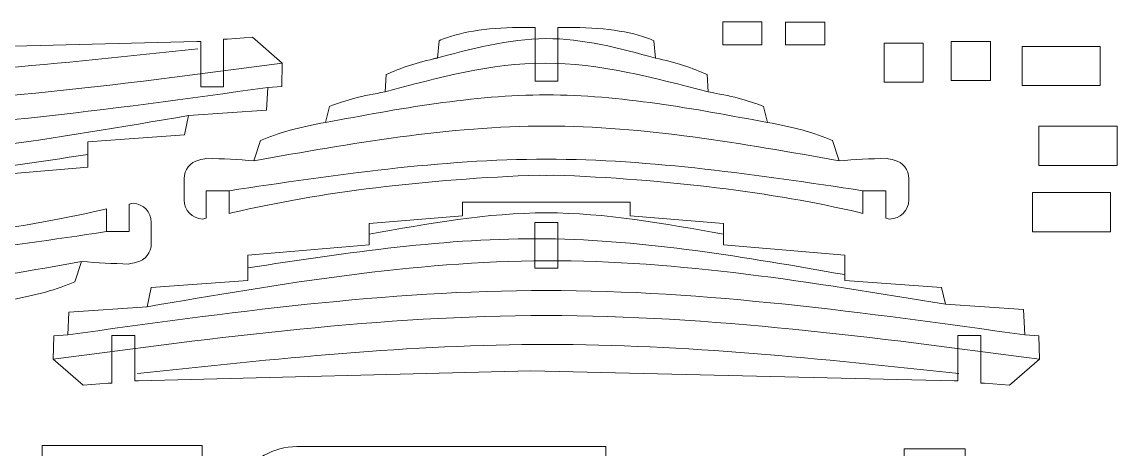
# Model space of a CAD drawing. Header units: centimetres. Extents: x -259 to 261, y 17 to 228.
# Drawn here: x -72.7 to -58.24, y 202.76 to 208.39 of the extents above; entities that cross this region are included whole.
import ezdxf

# ---------------------------------------------------------------- set-up
doc = ezdxf.new("R2010")
doc.units = ezdxf.units.CM
doc.header["$MEASUREMENT"] = 0
doc.layers.add('layer 1', color=7, linetype='Continuous')

msp = doc.modelspace()

# ---------------------------------------------------------------- linework, layer by layer
at = {"layer": 'layer 1', "color": 250, "lineweight": 9}
for points, knots in [([(-65.87043, 206.37187), (-67.35472, 206.31998), (-68.79288, 206.14414), (-69.91783, 205.87691), (-69.91783, 205.87691), (-69.91783, 205.87691), (-69.96814, 205.86635), (-69.96814, 205.86635), (-69.96814, 205.86635), (-69.96814, 205.86635), (-69.96814, 206.1663), (-69.96814, 206.1663), (-69.96814, 206.1663), (-69.96814, 206.1663), (-70.27002, 206.1663), (-70.27002, 206.1663), (-70.27002, 206.1663), (-70.27002, 206.1663), (-70.27002, 205.80301), (-70.27002, 205.80301), (-70.27002, 205.80301), (-70.27002, 205.80301), (-70.3203, 205.79245), (-70.3203, 205.79245), (-70.3203, 205.79245), (-70.45478, 205.79844), (-70.56073, 205.90919), (-70.56073, 206.04381), (-70.56073, 206.04381), (-70.56073, 206.04381), (-70.56073, 206.32565), (-70.56073, 206.32565), (-70.56073, 206.32565), (-70.56073, 206.44259), (-70.48017, 206.54406), (-70.3663, 206.57061), (-70.3663, 206.57061), (-70.33143, 206.57877), (-70.29605, 206.58669), (-70.26014, 206.59433), (-70.26014, 206.59433), (-70.05303, 206.58845), (-69.84586, 206.57742), (-69.63925, 206.56108), (-69.63925, 206.56108), (-69.63925, 206.56108), (-69.55174, 206.82888), (-69.55174, 206.82888), (-69.55174, 206.82888), (-69.32182, 206.92879), (-69.03128, 207.00935), (-68.6937, 207.06669), (-68.6937, 207.06669), (-68.6937, 207.06669), (-68.64119, 207.27845), (-68.64119, 207.27845), (-68.64119, 207.27845), (-68.44177, 207.35948), (-68.19421, 207.42396), (-67.90862, 207.46928), (-67.90862, 207.46928), (-67.90862, 207.46928), (-67.89515, 207.69815), (-67.89515, 207.69815), (-67.89515, 207.69815), (-67.71197, 207.78558), (-67.48164, 207.85977), (-67.21389, 207.91771), (-67.21389, 207.91771), (-67.21389, 207.91771), (-67.19396, 208.14616), (-67.19396, 208.14616), (-67.19396, 208.14616), (-67.16394, 208.15974), (-67.13161, 208.17265), (-67.09711, 208.18488), (-67.09711, 208.18488), (-66.82188, 208.28244), (-66.42139, 208.3307), (-65.98379, 208.31904), (-65.98379, 208.31904), (-65.98379, 208.31904), (-65.92659, 208.31913), (-65.92659, 208.31913), (-65.92659, 208.31913), (-65.92659, 208.31913), (-65.92659, 207.61207), (-65.92659, 207.61207), (-65.92659, 207.61207), (-65.92659, 207.61207), (-65.62477, 207.61207), (-65.62477, 207.61207), (-65.62477, 207.61207), (-65.62477, 207.61207), (-65.62477, 208.31913), (-65.62477, 208.31913), (-65.62477, 208.31913), (-65.62477, 208.31913), (-65.5813, 208.31918), (-65.5813, 208.31918), (-65.5813, 208.31918), (-65.52589, 208.32076), (-65.47077, 208.32131), (-65.41623, 208.32101), (-65.41623, 208.32101), (-64.98083, 208.3183), (-64.59995, 208.25539), (-64.3574, 208.14616), (-64.3574, 208.14616), (-64.3574, 208.14616), (-64.33746, 207.91771), (-64.33746, 207.91771), (-64.33746, 207.91771), (-64.06976, 207.85977), (-63.83939, 207.78558), (-63.65621, 207.69815), (-63.65621, 207.69815), (-63.65621, 207.69815), (-63.64274, 207.46928), (-63.64274, 207.46928), (-63.64274, 207.46928), (-63.35713, 207.42396), (-63.10959, 207.35948), (-62.91017, 207.27845), (-62.91017, 207.27845), (-62.91017, 207.27845), (-62.85766, 207.06669), (-62.85766, 207.06669), (-62.85766, 207.06669), (-62.52007, 207.00935), (-62.22955, 206.92879), (-61.99962, 206.82888), (-61.99962, 206.82888), (-61.99962, 206.82888), (-61.91209, 206.56108), (-61.91209, 206.56108), (-61.91209, 206.56108), (-61.7055, 206.57742), (-61.49833, 206.58845), (-61.29121, 206.59433), (-61.29121, 206.59433), (-61.2553, 206.58669), (-61.21993, 206.57877), (-61.18506, 206.57061), (-61.18506, 206.57061), (-61.07119, 206.54406), (-60.99069, 206.44259), (-60.99069, 206.32565), (-60.99069, 206.32565), (-60.99069, 206.32565), (-60.99069, 206.04381), (-60.99069, 206.04381), (-60.99069, 206.04381), (-60.99458, 205.90559), (-61.10657, 205.79495), (-61.24479, 205.79271), (-61.24479, 205.79271), (-61.24479, 205.79271), (-61.29512, 205.80344), (-61.29512, 205.80344), (-61.29512, 205.80344), (-61.29512, 205.80344), (-61.29512, 206.1663), (-61.29512, 206.1663), (-61.29512, 206.1663), (-61.29512, 206.1663), (-61.59695, 206.1663), (-61.59695, 206.1663), (-61.59695, 206.1663), (-61.59695, 206.1663), (-61.59695, 205.8677), (-61.59695, 205.8677), (-61.59695, 205.8677), (-61.59695, 205.8677), (-61.64726, 205.87842), (-61.64726, 205.87842), (-61.64726, 205.87842), (-62.76841, 206.14476), (-64.20169, 206.32009), (-65.68091, 206.37187), (-65.68091, 206.37187), (-65.68091, 206.37187), (-65.77567, 206.369), (-65.77567, 206.369), (-65.77567, 206.369), (-65.77567, 206.369), (-65.87043, 206.37187), (-65.87043, 206.37187)], [0, 0, 0, 0, 0.02083333, 0.02083333, 0.02083333, 0.02083333, 0.04166667, 0.04166667, 0.04166667, 0.04166667, 0.0625, 0.0625, 0.0625, 0.0625, 0.08333333, 0.08333333, 0.08333333, 0.08333333, 0.10416667, 0.10416667, 0.10416667, 0.10416667, 0.125, 0.125, 0.125, 0.125, 0.14583333, 0.14583333, 0.14583333, 0.14583333, 0.16666667, 0.16666667, 0.16666667, 0.16666667, 0.1875, 0.1875, 0.1875, 0.1875, 0.20833333, 0.20833333, 0.20833333, 0.20833333, 0.22916667, 0.22916667, 0.22916667, 0.22916667, 0.25, 0.25, 0.25, 0.25, 0.27083333, 0.27083333, 0.27083333, 0.27083333, 0.29166667, 0.29166667, 0.29166667, 0.29166667, 0.3125, 0.3125, 0.3125, 0.3125, 0.33333333, 0.33333333, 0.33333333, 0.33333333, 0.35416667, 0.35416667, 0.35416667, 0.35416667, 0.375, 0.375, 0.375, 0.375, 0.39583333, 0.39583333, 0.39583333, 0.39583333, 0.41666667, 0.41666667, 0.41666667, 0.41666667, 0.4375, 0.4375, 0.4375, 0.4375, 0.45833333, 0.45833333, 0.45833333, 0.45833333, 0.47916667, 0.47916667, 0.47916667, 0.47916667, 0.5, 0.5, 0.5, 0.5, 0.52083333, 0.52083333, 0.52083333, 0.52083333, 0.54166667, 0.54166667, 0.54166667, 0.54166667, 0.5625, 0.5625, 0.5625, 0.5625, 0.58333333, 0.58333333, 0.58333333, 0.58333333, 0.60416667, 0.60416667, 0.60416667, 0.60416667, 0.625, 0.625, 0.625, 0.625, 0.64583333, 0.64583333, 0.64583333, 0.64583333, 0.66666667, 0.66666667, 0.66666667, 0.66666667, 0.6875, 0.6875, 0.6875, 0.6875, 0.70833333, 0.70833333, 0.70833333, 0.70833333, 0.72916667, 0.72916667, 0.72916667, 0.72916667, 0.75, 0.75, 0.75, 0.75, 0.77083333, 0.77083333, 0.77083333, 0.77083333, 0.79166667, 0.79166667, 0.79166667, 0.79166667, 0.8125, 0.8125, 0.8125, 0.8125, 0.83333333, 0.83333333, 0.83333333, 0.83333333, 0.85416667, 0.85416667, 0.85416667, 0.85416667, 0.875, 0.875, 0.875, 0.875, 0.89583333, 0.89583333, 0.89583333, 0.89583333, 0.91666667, 0.91666667, 0.91666667, 0.91666667, 0.9375, 0.9375, 0.9375, 0.9375, 0.95833333, 0.95833333, 0.95833333, 0.95833333, 1, 1, 1, 1]), ([(-76.8835, 205.95963), (-76.8835, 205.95963), (-76.8835, 205.77797), (-76.8835, 205.77797), (-76.8835, 205.77797), (-76.8835, 205.77797), (-74.66985, 205.77797), (-74.66985, 205.77797), (-74.66985, 205.77797), (-74.66985, 205.77797), (-74.66985, 205.95963), (-74.66985, 205.95963), (-74.66985, 205.95963), (-74.66985, 205.95963), (-73.43848, 206.0607), (-73.43848, 206.0607), (-73.43848, 206.0607), (-73.43848, 206.0607), (-73.43848, 206.34041), (-73.43848, 206.34041), (-73.43848, 206.34041), (-73.43848, 206.34041), (-71.83457, 206.47717), (-71.83457, 206.47717), (-71.83457, 206.47717), (-71.83457, 206.47717), (-71.83457, 206.81308), (-71.83457, 206.81308), (-71.83457, 206.81308), (-71.83457, 206.81308), (-70.55725, 206.90514), (-70.55725, 206.90514), (-70.55725, 206.90514), (-70.55725, 206.90514), (-70.50578, 207.15806), (-70.50578, 207.15806), (-70.50578, 207.15806), (-70.50578, 207.15806), (-69.47326, 207.22956), (-69.47326, 207.22956), (-69.47326, 207.22956), (-69.47326, 207.22956), (-69.4577, 207.52837), (-69.4577, 207.52837), (-69.4577, 207.52837), (-69.4577, 207.52837), (-69.27235, 207.54207), (-69.27235, 207.54207), (-69.27235, 207.54207), (-69.27235, 207.54207), (-69.26573, 207.85175), (-69.26573, 207.85175), (-69.26573, 207.85175), (-69.26573, 207.85175), (-69.65927, 208.19103), (-69.65927, 208.19103), (-69.65927, 208.19103), (-69.65927, 208.19103), (-69.9895, 208.16664), (-69.9895, 208.16664), (-69.9895, 208.16664), (-69.9895, 208.16664), (-70.03982, 208.16664), (-70.03982, 208.16664), (-70.03982, 208.16664), (-70.03982, 208.16664), (-70.03982, 207.53521), (-70.03982, 207.53521), (-70.03982, 207.53521), (-70.03982, 207.53521), (-70.3417, 207.53521), (-70.3417, 207.53521), (-70.3417, 207.53521), (-70.3417, 207.53521), (-70.3417, 208.13687), (-70.3417, 208.13687), (-70.3417, 208.13687), (-70.3417, 208.13687), (-70.39203, 208.13687), (-70.39203, 208.13687), (-70.39203, 208.13687), (-70.39203, 208.13687), (-75.57378, 208.00437), (-75.57378, 208.00437), (-75.57378, 208.00437), (-75.57378, 208.00437), (-81.16138, 208.13687), (-81.16138, 208.13687), (-81.16138, 208.13687), (-81.16138, 208.13687), (-81.21169, 208.13687), (-81.21169, 208.13687), (-81.21169, 208.13687), (-81.21169, 208.13687), (-81.21169, 207.53521), (-81.21169, 207.53521), (-81.21169, 207.53521), (-81.21169, 207.53521), (-81.51352, 207.53521), (-81.51352, 207.53521), (-81.51352, 207.53521), (-81.51352, 207.53521), (-81.51352, 208.16664), (-81.51352, 208.16664), (-81.51352, 208.16664), (-81.51352, 208.16664), (-81.56384, 208.16664), (-81.56384, 208.16664), (-81.56384, 208.16664), (-81.56384, 208.16664), (-81.89409, 208.19103), (-81.89409, 208.19103), (-81.89409, 208.19103), (-81.89409, 208.19103), (-82.28761, 207.85175), (-82.28761, 207.85175), (-82.28761, 207.85175), (-82.28761, 207.85175), (-82.281, 207.54207), (-82.281, 207.54207), (-82.281, 207.54207), (-82.281, 207.54207), (-82.09564, 207.52837), (-82.09564, 207.52837), (-82.09564, 207.52837), (-82.09564, 207.52837), (-82.08008, 207.196), (-82.08008, 207.196), (-82.08008, 207.196), (-82.08008, 207.196), (-81.04762, 207.1245), (-81.04762, 207.1245), (-81.04762, 207.1245), (-81.04762, 207.1245), (-80.9961, 206.90514), (-80.9961, 206.90514), (-80.9961, 206.90514), (-80.9961, 206.90514), (-79.71884, 206.81308), (-79.71884, 206.81308), (-79.71884, 206.81308), (-79.71884, 206.81308), (-79.71884, 206.47717), (-79.71884, 206.47717), (-79.71884, 206.47717), (-79.71884, 206.47717), (-78.11492, 206.34041), (-78.11492, 206.34041), (-78.11492, 206.34041), (-78.11492, 206.34041), (-78.11492, 206.0607), (-78.11492, 206.0607), (-78.11492, 206.0607), (-78.11492, 206.0607), (-76.8835, 205.95963), (-76.8835, 205.95963)], [0, 0, 0, 0, 0.025, 0.025, 0.025, 0.025, 0.05, 0.05, 0.05, 0.05, 0.075, 0.075, 0.075, 0.075, 0.1, 0.1, 0.1, 0.1, 0.125, 0.125, 0.125, 0.125, 0.15, 0.15, 0.15, 0.15, 0.175, 0.175, 0.175, 0.175, 0.2, 0.2, 0.2, 0.2, 0.225, 0.225, 0.225, 0.225, 0.25, 0.25, 0.25, 0.25, 0.275, 0.275, 0.275, 0.275, 0.3, 0.3, 0.3, 0.3, 0.325, 0.325, 0.325, 0.325, 0.35, 0.35, 0.35, 0.35, 0.375, 0.375, 0.375, 0.375, 0.4, 0.4, 0.4, 0.4, 0.425, 0.425, 0.425, 0.425, 0.45, 0.45, 0.45, 0.45, 0.475, 0.475, 0.475, 0.475, 0.5, 0.5, 0.5, 0.5, 0.525, 0.525, 0.525, 0.525, 0.55, 0.55, 0.55, 0.55, 0.575, 0.575, 0.575, 0.575, 0.6, 0.6, 0.6, 0.6, 0.625, 0.625, 0.625, 0.625, 0.65, 0.65, 0.65, 0.65, 0.675, 0.675, 0.675, 0.675, 0.7, 0.7, 0.7, 0.7, 0.725, 0.725, 0.725, 0.725, 0.75, 0.75, 0.75, 0.75, 0.775, 0.775, 0.775, 0.775, 0.8, 0.8, 0.8, 0.8, 0.825, 0.825, 0.825, 0.825, 0.85, 0.85, 0.85, 0.85, 0.875, 0.875, 0.875, 0.875, 0.9, 0.9, 0.9, 0.9, 0.925, 0.925, 0.925, 0.925, 0.95, 0.95, 0.95, 0.95, 1, 1, 1, 1]), ([(-75.68495, 205.42102), (-74.20067, 205.4729), (-72.7625, 205.64874), (-71.63755, 205.91597), (-71.63755, 205.91597), (-71.63755, 205.91597), (-71.58724, 205.92653), (-71.58724, 205.92653), (-71.58724, 205.92653), (-71.58724, 205.92653), (-71.58724, 205.62658), (-71.58724, 205.62658), (-71.58724, 205.62658), (-71.58724, 205.62658), (-71.28536, 205.62658), (-71.28536, 205.62658), (-71.28536, 205.62658), (-71.28536, 205.62658), (-71.28536, 205.98987), (-71.28536, 205.98987), (-71.28536, 205.98987), (-71.28536, 205.98987), (-71.23508, 206.00043), (-71.23508, 206.00043), (-71.23508, 206.00043), (-71.1006, 205.99445), (-70.99465, 205.8837), (-70.99465, 205.74907), (-70.99465, 205.74907), (-70.99465, 205.74907), (-70.99465, 205.46723), (-70.99465, 205.46723), (-70.99465, 205.46723), (-70.99465, 205.35029), (-71.07521, 205.24882), (-71.18909, 205.22227), (-71.18909, 205.22227), (-71.22395, 205.21411), (-71.25933, 205.2062), (-71.29524, 205.19855), (-71.29524, 205.19855), (-71.50236, 205.20443), (-71.70952, 205.21546), (-71.91613, 205.2318), (-71.91613, 205.2318), (-71.91613, 205.2318), (-72.00364, 204.964), (-72.00364, 204.964), (-72.00364, 204.964), (-72.23356, 204.86409), (-72.52411, 204.78353), (-72.86168, 204.7262), (-72.86168, 204.7262), (-72.86168, 204.7262), (-72.91419, 204.51443), (-72.91419, 204.51443), (-72.91419, 204.51443), (-73.11361, 204.4334), (-73.36117, 204.36893), (-73.64676, 204.32361), (-73.64676, 204.32361), (-73.64676, 204.32361), (-73.66024, 204.09473), (-73.66024, 204.09473), (-73.66024, 204.09473), (-73.84342, 204.00731), (-74.07374, 203.93311), (-74.34149, 203.87518), (-74.34149, 203.87518), (-74.34149, 203.87518), (-74.36142, 203.64673), (-74.36142, 203.64673), (-74.36142, 203.64673), (-74.39144, 203.63315), (-74.42377, 203.62024), (-74.45827, 203.60801), (-74.45827, 203.60801), (-74.73351, 203.51044), (-75.13399, 203.46219), (-75.57159, 203.47385), (-75.57159, 203.47385), (-75.57159, 203.47385), (-75.62879, 203.47375), (-75.62879, 203.47375), (-75.62879, 203.47375), (-75.62879, 203.47375), (-75.62879, 204.18081), (-75.62879, 204.18081), (-75.62879, 204.18081), (-75.62879, 204.18081), (-75.93061, 204.18081), (-75.93061, 204.18081), (-75.93061, 204.18081), (-75.93061, 204.18081), (-75.93061, 203.47375), (-75.93061, 203.47375), (-75.93061, 203.47375), (-75.93061, 203.47375), (-75.97408, 203.4737), (-75.97408, 203.4737), (-75.97408, 203.4737), (-76.02949, 203.47213), (-76.08461, 203.47157), (-76.13915, 203.47187), (-76.13915, 203.47187), (-76.57455, 203.47459), (-76.95544, 203.5375), (-77.19798, 203.64673), (-77.19798, 203.64673), (-77.19798, 203.64673), (-77.21793, 203.87518), (-77.21793, 203.87518), (-77.21793, 203.87518), (-77.48563, 203.93311), (-77.716, 204.00731), (-77.89918, 204.09473), (-77.89918, 204.09473), (-77.89918, 204.09473), (-77.91264, 204.32361), (-77.91264, 204.32361), (-77.91264, 204.32361), (-78.19826, 204.36893), (-78.44579, 204.4334), (-78.64521, 204.51443), (-78.64521, 204.51443), (-78.64521, 204.51443), (-78.69772, 204.7262), (-78.69772, 204.7262), (-78.69772, 204.7262), (-79.03531, 204.78353), (-79.32584, 204.86409), (-79.55576, 204.964), (-79.55576, 204.964), (-79.55576, 204.964), (-79.64329, 205.2318), (-79.64329, 205.2318), (-79.64329, 205.2318), (-79.84988, 205.21546), (-80.05705, 205.20443), (-80.26418, 205.19855), (-80.26418, 205.19855), (-80.30008, 205.2062), (-80.33545, 205.21411), (-80.37033, 205.22227), (-80.37033, 205.22227), (-80.4842, 205.24882), (-80.56469, 205.35029), (-80.56469, 205.46723), (-80.56469, 205.46723), (-80.56469, 205.46723), (-80.56469, 205.74907), (-80.56469, 205.74907), (-80.56469, 205.74907), (-80.56081, 205.88729), (-80.44881, 205.99793), (-80.31059, 206.00018), (-80.31059, 206.00018), (-80.31059, 206.00018), (-80.26026, 205.98944), (-80.26026, 205.98944), (-80.26026, 205.98944), (-80.26026, 205.98944), (-80.26026, 205.62658), (-80.26026, 205.62658), (-80.26026, 205.62658), (-80.26026, 205.62658), (-79.95844, 205.62658), (-79.95844, 205.62658), (-79.95844, 205.62658), (-79.95844, 205.62658), (-79.95844, 205.92518), (-79.95844, 205.92518), (-79.95844, 205.92518), (-79.95844, 205.92518), (-79.90812, 205.91447), (-79.90812, 205.91447), (-79.90812, 205.91447), (-78.78697, 205.64813), (-77.35369, 205.4728), (-75.87448, 205.42102), (-75.87448, 205.42102), (-75.87448, 205.42102), (-75.77971, 205.42388), (-75.77971, 205.42388), (-75.77971, 205.42388), (-75.77971, 205.42388), (-75.68495, 205.42102), (-75.68495, 205.42102)], [0, 0, 0, 0, 0.02083333, 0.02083333, 0.02083333, 0.02083333, 0.04166667, 0.04166667, 0.04166667, 0.04166667, 0.0625, 0.0625, 0.0625, 0.0625, 0.08333333, 0.08333333, 0.08333333, 0.08333333, 0.10416667, 0.10416667, 0.10416667, 0.10416667, 0.125, 0.125, 0.125, 0.125, 0.14583333, 0.14583333, 0.14583333, 0.14583333, 0.16666667, 0.16666667, 0.16666667, 0.16666667, 0.1875, 0.1875, 0.1875, 0.1875, 0.20833333, 0.20833333, 0.20833333, 0.20833333, 0.22916667, 0.22916667, 0.22916667, 0.22916667, 0.25, 0.25, 0.25, 0.25, 0.27083333, 0.27083333, 0.27083333, 0.27083333, 0.29166667, 0.29166667, 0.29166667, 0.29166667, 0.3125, 0.3125, 0.3125, 0.3125, 0.33333333, 0.33333333, 0.33333333, 0.33333333, 0.35416667, 0.35416667, 0.35416667, 0.35416667, 0.375, 0.375, 0.375, 0.375, 0.39583333, 0.39583333, 0.39583333, 0.39583333, 0.41666667, 0.41666667, 0.41666667, 0.41666667, 0.4375, 0.4375, 0.4375, 0.4375, 0.45833333, 0.45833333, 0.45833333, 0.45833333, 0.47916667, 0.47916667, 0.47916667, 0.47916667, 0.5, 0.5, 0.5, 0.5, 0.52083333, 0.52083333, 0.52083333, 0.52083333, 0.54166667, 0.54166667, 0.54166667, 0.54166667, 0.5625, 0.5625, 0.5625, 0.5625, 0.58333333, 0.58333333, 0.58333333, 0.58333333, 0.60416667, 0.60416667, 0.60416667, 0.60416667, 0.625, 0.625, 0.625, 0.625, 0.64583333, 0.64583333, 0.64583333, 0.64583333, 0.66666667, 0.66666667, 0.66666667, 0.66666667, 0.6875, 0.6875, 0.6875, 0.6875, 0.70833333, 0.70833333, 0.70833333, 0.70833333, 0.72916667, 0.72916667, 0.72916667, 0.72916667, 0.75, 0.75, 0.75, 0.75, 0.77083333, 0.77083333, 0.77083333, 0.77083333, 0.79166667, 0.79166667, 0.79166667, 0.79166667, 0.8125, 0.8125, 0.8125, 0.8125, 0.83333333, 0.83333333, 0.83333333, 0.83333333, 0.85416667, 0.85416667, 0.85416667, 0.85416667, 0.875, 0.875, 0.875, 0.875, 0.89583333, 0.89583333, 0.89583333, 0.89583333, 0.91666667, 0.91666667, 0.91666667, 0.91666667, 0.9375, 0.9375, 0.9375, 0.9375, 0.95833333, 0.95833333, 0.95833333, 0.95833333, 1, 1, 1, 1]), ([(-64.67188, 205.83325), (-64.67188, 205.83325), (-64.67188, 206.01492), (-64.67188, 206.01492), (-64.67188, 206.01492), (-64.67188, 206.01492), (-66.88553, 206.01492), (-66.88553, 206.01492), (-66.88553, 206.01492), (-66.88553, 206.01492), (-66.88553, 205.83325), (-66.88553, 205.83325), (-66.88553, 205.83325), (-66.88553, 205.83325), (-68.11691, 205.73218), (-68.11691, 205.73218), (-68.11691, 205.73218), (-68.11691, 205.73218), (-68.11691, 205.45248), (-68.11691, 205.45248), (-68.11691, 205.45248), (-68.11691, 205.45248), (-69.72082, 205.31571), (-69.72082, 205.31571), (-69.72082, 205.31571), (-69.72082, 205.31571), (-69.72082, 204.9798), (-69.72082, 204.9798), (-69.72082, 204.9798), (-69.72082, 204.9798), (-70.99813, 204.88774), (-70.99813, 204.88774), (-70.99813, 204.88774), (-70.99813, 204.88774), (-71.0496, 204.63482), (-71.0496, 204.63482), (-71.0496, 204.63482), (-71.0496, 204.63482), (-72.08212, 204.56332), (-72.08212, 204.56332), (-72.08212, 204.56332), (-72.08212, 204.56332), (-72.09768, 204.26451), (-72.09768, 204.26451), (-72.09768, 204.26451), (-72.09768, 204.26451), (-72.28303, 204.25081), (-72.28303, 204.25081), (-72.28303, 204.25081), (-72.28303, 204.25081), (-72.28965, 203.94114), (-72.28965, 203.94114), (-72.28965, 203.94114), (-72.28965, 203.94114), (-71.89612, 203.60185), (-71.89612, 203.60185), (-71.89612, 203.60185), (-71.89612, 203.60185), (-71.56589, 203.62625), (-71.56589, 203.62625), (-71.56589, 203.62625), (-71.56589, 203.62625), (-71.51556, 203.62625), (-71.51556, 203.62625), (-71.51556, 203.62625), (-71.51556, 203.62625), (-71.51556, 204.25768), (-71.51556, 204.25768), (-71.51556, 204.25768), (-71.51556, 204.25768), (-71.21368, 204.25768), (-71.21368, 204.25768), (-71.21368, 204.25768), (-71.21368, 204.25768), (-71.21368, 203.65601), (-71.21368, 203.65601), (-71.21368, 203.65601), (-71.21368, 203.65601), (-71.16335, 203.65601), (-71.16335, 203.65601), (-71.16335, 203.65601), (-71.16335, 203.65601), (-65.9816, 203.78851), (-65.9816, 203.78851), (-65.9816, 203.78851), (-65.9816, 203.78851), (-60.394, 203.65601), (-60.394, 203.65601), (-60.394, 203.65601), (-60.394, 203.65601), (-60.34369, 203.65601), (-60.34369, 203.65601), (-60.34369, 203.65601), (-60.34369, 203.65601), (-60.34369, 204.25768), (-60.34369, 204.25768), (-60.34369, 204.25768), (-60.34369, 204.25768), (-60.04186, 204.25768), (-60.04186, 204.25768), (-60.04186, 204.25768), (-60.04186, 204.25768), (-60.04186, 203.62625), (-60.04186, 203.62625), (-60.04186, 203.62625), (-60.04186, 203.62625), (-59.99154, 203.62625), (-59.99154, 203.62625), (-59.99154, 203.62625), (-59.99154, 203.62625), (-59.66129, 203.60185), (-59.66129, 203.60185), (-59.66129, 203.60185), (-59.66129, 203.60185), (-59.26777, 203.94114), (-59.26777, 203.94114), (-59.26777, 203.94114), (-59.26777, 203.94114), (-59.27439, 204.25081), (-59.27439, 204.25081), (-59.27439, 204.25081), (-59.27439, 204.25081), (-59.45974, 204.26451), (-59.45974, 204.26451), (-59.45974, 204.26451), (-59.45974, 204.26451), (-59.4753, 204.59689), (-59.4753, 204.59689), (-59.4753, 204.59689), (-59.4753, 204.59689), (-60.50776, 204.66839), (-60.50776, 204.66839), (-60.50776, 204.66839), (-60.50776, 204.66839), (-60.55929, 204.88774), (-60.55929, 204.88774), (-60.55929, 204.88774), (-60.55929, 204.88774), (-61.83654, 204.9798), (-61.83654, 204.9798), (-61.83654, 204.9798), (-61.83654, 204.9798), (-61.83654, 205.31571), (-61.83654, 205.31571), (-61.83654, 205.31571), (-61.83654, 205.31571), (-63.44046, 205.45248), (-63.44046, 205.45248), (-63.44046, 205.45248), (-63.44046, 205.45248), (-63.44046, 205.73218), (-63.44046, 205.73218), (-63.44046, 205.73218), (-63.44046, 205.73218), (-64.67188, 205.83325), (-64.67188, 205.83325)], [0, 0, 0, 0, 0.025, 0.025, 0.025, 0.025, 0.05, 0.05, 0.05, 0.05, 0.075, 0.075, 0.075, 0.075, 0.1, 0.1, 0.1, 0.1, 0.125, 0.125, 0.125, 0.125, 0.15, 0.15, 0.15, 0.15, 0.175, 0.175, 0.175, 0.175, 0.2, 0.2, 0.2, 0.2, 0.225, 0.225, 0.225, 0.225, 0.25, 0.25, 0.25, 0.25, 0.275, 0.275, 0.275, 0.275, 0.3, 0.3, 0.3, 0.3, 0.325, 0.325, 0.325, 0.325, 0.35, 0.35, 0.35, 0.35, 0.375, 0.375, 0.375, 0.375, 0.4, 0.4, 0.4, 0.4, 0.425, 0.425, 0.425, 0.425, 0.45, 0.45, 0.45, 0.45, 0.475, 0.475, 0.475, 0.475, 0.5, 0.5, 0.5, 0.5, 0.525, 0.525, 0.525, 0.525, 0.55, 0.55, 0.55, 0.55, 0.575, 0.575, 0.575, 0.575, 0.6, 0.6, 0.6, 0.6, 0.625, 0.625, 0.625, 0.625, 0.65, 0.65, 0.65, 0.65, 0.675, 0.675, 0.675, 0.675, 0.7, 0.7, 0.7, 0.7, 0.725, 0.725, 0.725, 0.725, 0.75, 0.75, 0.75, 0.75, 0.775, 0.775, 0.775, 0.775, 0.8, 0.8, 0.8, 0.8, 0.825, 0.825, 0.825, 0.825, 0.85, 0.85, 0.85, 0.85, 0.875, 0.875, 0.875, 0.875, 0.9, 0.9, 0.9, 0.9, 0.925, 0.925, 0.925, 0.925, 0.95, 0.95, 0.95, 0.95, 1, 1, 1, 1]), ([(-65.62779, 205.74623), (-65.62779, 205.74623), (-65.62779, 205.14248), (-65.62779, 205.14248), (-65.62779, 205.14248), (-65.62779, 205.14248), (-65.92963, 205.14248), (-65.92963, 205.14248), (-65.92963, 205.14248), (-65.92963, 205.14248), (-65.92963, 205.74623), (-65.92963, 205.74623), (-65.92963, 205.74623), (-65.92963, 205.74623), (-65.62779, 205.74623), (-65.62779, 205.74623)], [0, 0, 0, 0, 0.2, 0.2, 0.2, 0.2, 0.4, 0.4, 0.4, 0.4, 0.6, 0.6, 0.6, 0.6, 1, 1, 1, 1]), ([(-68.35667, 197.46059), (-68.35667, 197.46059), (-70.32333, 197.46059), (-70.32333, 197.46059), (-70.32333, 197.46059), (-70.32333, 197.46059), (-71.57652, 197.46059), (-71.57652, 197.46059), (-71.57652, 197.46059), (-71.57652, 197.46059), (-72.4364, 197.46059), (-72.4364, 197.46059), (-72.4364, 197.46059), (-72.4364, 197.46059), (-72.4364, 198.1649), (-72.4364, 198.1649), (-72.4364, 198.1649), (-72.4364, 198.1649), (-72.0339, 198.1649), (-72.0339, 198.1649), (-72.0339, 198.1649), (-72.0339, 198.1649), (-72.0339, 197.86305), (-72.0339, 197.86305), (-72.0339, 197.86305), (-72.0339, 197.86305), (-70.32333, 197.86305), (-70.32333, 197.86305), (-70.32333, 197.86305), (-70.32333, 197.86305), (-70.32333, 198.1649), (-70.32333, 198.1649), (-70.32333, 198.1649), (-70.32333, 198.1649), (-70.02148, 198.1649), (-70.02148, 198.1649), (-70.02148, 198.1649), (-70.02148, 198.1649), (-70.02148, 199.87546), (-70.02148, 199.87546), (-70.02148, 199.87546), (-70.02148, 199.87546), (-70.32333, 199.87546), (-70.32333, 199.87546), (-70.32333, 199.87546), (-70.32333, 199.87546), (-70.32333, 200.17731), (-70.32333, 200.17731), (-70.32333, 200.17731), (-70.32333, 200.17731), (-72.0339, 200.17731), (-72.0339, 200.17731), (-72.0339, 200.17731), (-72.0339, 200.17731), (-72.0339, 199.87546), (-72.0339, 199.87546), (-72.0339, 199.87546), (-72.0339, 199.87546), (-72.4364, 200.00136), (-72.4364, 200.00136), (-72.4364, 200.00136), (-72.4364, 200.00136), (-72.4364, 200.37139), (-72.4364, 200.37139), (-72.4364, 200.37139), (-72.4364, 200.37139), (-72.4364, 202.80509), (-72.4364, 202.80509), (-72.4364, 202.80509), (-72.4364, 202.80509), (-70.32333, 202.80509), (-70.32333, 202.80509), (-70.32333, 202.80509), (-70.32333, 202.80509), (-70.32333, 201.27104), (-70.32333, 201.27104)], [0, 0, 0, 0, 0.05, 0.05, 0.05, 0.05, 0.1, 0.1, 0.1, 0.1, 0.15, 0.15, 0.15, 0.15, 0.2, 0.2, 0.2, 0.2, 0.25, 0.25, 0.25, 0.25, 0.3, 0.3, 0.3, 0.3, 0.35, 0.35, 0.35, 0.35, 0.4, 0.4, 0.4, 0.4, 0.45, 0.45, 0.45, 0.45, 0.5, 0.5, 0.5, 0.5, 0.55, 0.55, 0.55, 0.55, 0.6, 0.6, 0.6, 0.6, 0.65, 0.65, 0.65, 0.65, 0.7, 0.7, 0.7, 0.7, 0.75, 0.75, 0.75, 0.75, 0.8, 0.8, 0.8, 0.8, 0.85, 0.85, 0.85, 0.85, 0.9, 0.9, 0.9, 0.9, 1, 1, 1, 1]), ([(-69.07337, 202.78967), (-69.07337, 202.78967), (-67.10662, 202.78967), (-67.10662, 202.78967), (-67.10662, 202.78967), (-67.10662, 202.78967), (-65.85348, 202.78967), (-65.85348, 202.78967), (-65.85348, 202.78967), (-65.85348, 202.78967), (-64.99359, 202.78967), (-64.99359, 202.78967), (-64.99359, 202.78967), (-64.99359, 202.78967), (-64.99359, 202.08531), (-64.99359, 202.08531), (-64.99359, 202.08531), (-64.99359, 202.08531), (-65.39611, 202.08531), (-65.39611, 202.08531), (-65.39611, 202.08531), (-65.39611, 202.08531), (-65.39611, 202.38716), (-65.39611, 202.38716), (-65.39611, 202.38716), (-65.39611, 202.38716), (-67.10662, 202.38716), (-67.10662, 202.38716), (-67.10662, 202.38716), (-67.10662, 202.38716), (-67.10662, 202.08531), (-67.10662, 202.08531), (-67.10662, 202.08531), (-67.10662, 202.08531), (-67.40852, 202.08531), (-67.40852, 202.08531), (-67.40852, 202.08531), (-67.40852, 202.08531), (-67.40852, 200.37479), (-67.40852, 200.37479), (-67.40852, 200.37479), (-67.40852, 200.37479), (-67.10662, 200.37479), (-67.10662, 200.37479), (-67.10662, 200.37479), (-67.10662, 200.37479), (-67.10662, 200.0729), (-67.10662, 200.0729), (-67.10662, 200.0729), (-67.10662, 200.0729), (-65.39611, 200.0729), (-65.39611, 200.0729), (-65.39611, 200.0729), (-65.39611, 200.0729), (-65.39611, 200.37479), (-65.39611, 200.37479), (-65.39611, 200.37479), (-65.39611, 200.37479), (-64.99359, 200.2489), (-64.99359, 200.2489), (-64.99359, 200.2489), (-64.99359, 200.2489), (-64.99359, 199.87882), (-64.99359, 199.87882), (-64.99359, 199.87882), (-64.99359, 199.87882), (-64.99359, 197.44518), (-64.99359, 197.44518), (-64.99359, 197.44518), (-64.99359, 197.44518), (-67.10662, 197.44518), (-67.10662, 197.44518), (-67.10662, 197.44518), (-67.10662, 197.44518), (-67.10662, 198.97921), (-67.10662, 198.97921)], [0, 0, 0, 0, 0.05, 0.05, 0.05, 0.05, 0.1, 0.1, 0.1, 0.1, 0.15, 0.15, 0.15, 0.15, 0.2, 0.2, 0.2, 0.2, 0.25, 0.25, 0.25, 0.25, 0.3, 0.3, 0.3, 0.3, 0.35, 0.35, 0.35, 0.35, 0.4, 0.4, 0.4, 0.4, 0.45, 0.45, 0.45, 0.45, 0.5, 0.5, 0.5, 0.5, 0.55, 0.55, 0.55, 0.55, 0.6, 0.6, 0.6, 0.6, 0.65, 0.65, 0.65, 0.65, 0.7, 0.7, 0.7, 0.7, 0.75, 0.75, 0.75, 0.75, 0.8, 0.8, 0.8, 0.8, 0.85, 0.85, 0.85, 0.85, 0.9, 0.9, 0.9, 0.9, 1, 1, 1, 1]), ([(-61.15455, 198.22328), (-61.15455, 198.22328), (-61.15455, 200.64732), (-61.15455, 200.64732), (-61.15455, 200.64732), (-61.15455, 200.64732), (-61.05396, 200.64732), (-61.05396, 200.64732), (-61.05396, 200.64732), (-61.05396, 200.64732), (-61.05396, 202.76035), (-61.05396, 202.76035), (-61.05396, 202.76035), (-61.05396, 202.76035), (-60.24894, 202.76035), (-60.24894, 202.76035), (-60.24894, 202.76035), (-60.24894, 202.76035), (-60.24894, 200.64732), (-60.24894, 200.64732), (-60.24894, 200.64732), (-60.24894, 200.64732), (-60.14835, 200.64732), (-60.14835, 200.64732), (-60.14835, 200.64732), (-60.14835, 200.64732), (-60.14835, 198.22328), (-60.14835, 198.22328)], [0, 0, 0, 0, 0.125, 0.125, 0.125, 0.125, 0.25, 0.25, 0.25, 0.25, 0.375, 0.375, 0.375, 0.375, 0.5, 0.5, 0.5, 0.5, 0.625, 0.625, 0.625, 0.625, 0.75, 0.75, 0.75, 0.75, 1, 1, 1, 1])]:
    msp.add_open_spline(points, degree=3, knots=knots, dxfattribs=at)
at = {"layer": 'layer 1', "color": 250, "lineweight": 18}
for points in [[(-62.93256, 208.39399), (-62.93256, 208.39399), (-62.93256, 208.09297), (-62.93256, 208.09297), (-62.93256, 208.09297), (-62.93256, 208.09297), (-63.44856, 208.09297), (-63.44856, 208.09297), (-63.44856, 208.09297), (-63.44856, 208.09297), (-63.44856, 208.39399), (-63.44856, 208.39399), (-63.44856, 208.39399), (-63.44856, 208.39399), (-62.93256, 208.39399), (-62.93256, 208.39399)], [(-62.61805, 208.39105), (-62.61805, 208.39105), (-62.10205, 208.39105), (-62.10205, 208.39105), (-62.10205, 208.39105), (-62.10205, 208.39105), (-62.10205, 208.09008), (-62.10205, 208.09008), (-62.10205, 208.09008), (-62.10205, 208.09008), (-62.61805, 208.09008), (-62.61805, 208.09008), (-62.61805, 208.09008), (-62.61805, 208.09008), (-62.61805, 208.39105), (-62.61805, 208.39105)], [(-60.43049, 208.13621), (-60.43049, 208.13621), (-59.91449, 208.13621), (-59.91449, 208.13621), (-59.91449, 208.13621), (-59.91449, 208.13621), (-59.91449, 207.62021), (-59.91449, 207.62021), (-59.91449, 207.62021), (-59.91449, 207.62021), (-60.43049, 207.62021), (-60.43049, 207.62021), (-60.43049, 207.62021), (-60.43049, 207.62021), (-60.43049, 208.13621), (-60.43049, 208.13621)], [(-61.31793, 208.11347), (-61.31793, 208.11347), (-60.80193, 208.11347), (-60.80193, 208.11347), (-60.80193, 208.11347), (-60.80193, 208.11347), (-60.80193, 207.59746), (-60.80193, 207.59746), (-60.80193, 207.59746), (-60.80193, 207.59746), (-61.31793, 207.59746), (-61.31793, 207.59746), (-61.31793, 207.59746), (-61.31793, 207.59746), (-61.31793, 208.11347), (-61.31793, 208.11347)], [(-59.49653, 207.55371), (-59.49653, 207.55371), (-59.49653, 208.06971), (-59.49653, 208.06971), (-59.49653, 208.06971), (-59.49653, 208.06971), (-58.46453, 208.06971), (-58.46453, 208.06971), (-58.46453, 208.06971), (-58.46453, 208.06971), (-58.46453, 207.55371), (-58.46453, 207.55371), (-58.46453, 207.55371), (-58.46453, 207.55371), (-59.49653, 207.55371), (-59.49653, 207.55371)], [(-59.27291, 206.50076), (-59.27291, 206.50076), (-59.27291, 207.01676), (-59.27291, 207.01676), (-59.27291, 207.01676), (-59.27291, 207.01676), (-58.24091, 207.01676), (-58.24091, 207.01676), (-58.24091, 207.01676), (-58.24091, 207.01676), (-58.24091, 206.50076), (-58.24091, 206.50076), (-58.24091, 206.50076), (-58.24091, 206.50076), (-59.27291, 206.50076), (-59.27291, 206.50076)], [(-59.36009, 205.62472), (-59.36009, 205.62472), (-59.36009, 206.14072), (-59.36009, 206.14072), (-59.36009, 206.14072), (-59.36009, 206.14072), (-58.32808, 206.14072), (-58.32808, 206.14072), (-58.32808, 206.14072), (-58.32808, 206.14072), (-58.32808, 205.62472), (-58.32808, 205.62472), (-58.32808, 205.62472), (-58.32808, 205.62472), (-59.36009, 205.62472), (-59.36009, 205.62472)]]:
    msp.add_open_spline(points, degree=3, knots=[0, 0, 0, 0, 0.2, 0.2, 0.2, 0.2, 0.4, 0.4, 0.4, 0.4, 0.6, 0.6, 0.6, 0.6, 1, 1, 1, 1], dxfattribs=at)
at = {"layer": 'layer 1', "color": 2, "lineweight": 9}
for points in [[(-64.33746, 207.91771), (-64.8168, 208.04685), (-65.29615, 208.17598), (-65.78516, 208.17383), (-65.78516, 208.17383), (-66.27419, 208.17168), (-66.77288, 208.03827), (-67.27157, 207.90484)], [(-81.22467, 208.03764), (-79.413, 207.84624), (-77.60133, 207.65484), (-75.79386, 207.65484), (-75.79386, 207.65484), (-73.98639, 207.65484), (-72.18312, 207.84624), (-70.37985, 208.03764)], [(-82.28761, 207.85175), (-80.1173, 207.56267), (-77.94698, 207.27359), (-75.77667, 207.27359), (-75.77667, 207.27359), (-73.60636, 207.27359), (-71.43604, 207.56267), (-69.26573, 207.85175)], [(-67.90862, 207.46928), (-67.20725, 207.6593), (-66.50589, 207.84932), (-65.7949, 207.84932), (-65.7949, 207.84932), (-65.08392, 207.84932), (-64.36333, 207.6593), (-63.64274, 207.46928)], [(-69.4577, 207.52837), (-71.56402, 207.23572), (-73.67035, 206.94306), (-75.77667, 206.94306), (-75.77667, 206.94306), (-77.88299, 206.94306), (-79.98932, 207.23572), (-82.09564, 207.52837)], [(-62.85766, 207.06669), (-63.83033, 207.24849), (-64.80301, 207.43028), (-65.77568, 207.43028), (-65.77568, 207.43028), (-66.74835, 207.43028), (-67.72102, 207.24849), (-68.6937, 207.06669)], [(-70.50578, 207.15806), (-72.26274, 206.8575), (-74.01971, 206.55694), (-75.77668, 206.55134), (-75.77668, 206.55134), (-77.53365, 206.54575), (-79.29064, 206.83512), (-81.04762, 207.1245)], [(-69.63925, 206.56108), (-68.35139, 206.79021), (-67.06354, 207.01935), (-65.77568, 207.01935), (-65.77568, 207.01935), (-64.48782, 207.01935), (-63.19995, 206.79021), (-61.91209, 206.56108)], [(-79.71884, 206.73421), (-78.40479, 206.50502), (-77.09072, 206.27585), (-75.77668, 206.26099), (-75.77668, 206.26099), (-74.46263, 206.24614), (-73.1486, 206.44563), (-71.83457, 206.64512)], [(-61.59695, 206.1663), (-62.98985, 206.37428), (-64.38276, 206.58225), (-65.77796, 206.58225), (-65.77796, 206.58225), (-67.17316, 206.58225), (-68.57065, 206.37428), (-69.96814, 206.1663)], [(-68.11691, 205.59233), (-67.33751, 205.73319), (-66.55811, 205.87406), (-65.7787, 205.87406), (-65.7787, 205.87406), (-64.9993, 205.87406), (-64.21988, 205.73319), (-63.44046, 205.59233)], [(-79.95844, 205.62658), (-78.56553, 205.41861), (-77.17262, 205.21064), (-75.77743, 205.21064), (-75.77743, 205.21064), (-74.38222, 205.21064), (-72.98473, 205.41861), (-71.58724, 205.62658)], [(-61.83654, 205.05867), (-63.1506, 205.28786), (-64.46466, 205.51704), (-65.7787, 205.5319), (-65.7787, 205.5319), (-67.09275, 205.54675), (-68.40678, 205.34725), (-69.72082, 205.14776)], [(-71.91613, 205.2318), (-73.20399, 205.00268), (-74.49185, 204.77353), (-75.77971, 204.77353), (-75.77971, 204.77353), (-77.06756, 204.77353), (-78.35543, 205.00268), (-79.64329, 205.2318)], [(-71.0496, 204.63482), (-69.29264, 204.93538), (-67.53568, 205.23594), (-65.7787, 205.24154), (-65.7787, 205.24154), (-64.02173, 205.24713), (-62.26474, 204.95776), (-60.50776, 204.66839)], [(-72.09768, 204.26451), (-69.99136, 204.55716), (-67.88503, 204.84982), (-65.77871, 204.84982), (-65.77871, 204.84982), (-63.67239, 204.84982), (-61.56606, 204.55716), (-59.45974, 204.26451)], [(-59.26777, 203.94114), (-61.43809, 204.23022), (-63.6084, 204.5193), (-65.77871, 204.5193), (-65.77871, 204.5193), (-67.94903, 204.5193), (-70.11934, 204.23022), (-72.28965, 203.94114)], [(-60.33071, 203.75524), (-62.14238, 203.94664), (-63.95405, 204.13804), (-65.76152, 204.13804), (-65.76152, 204.13804), (-67.56899, 204.13804), (-69.37227, 203.94664), (-71.17553, 203.75524)]]:
    msp.add_open_spline(points, degree=3, knots=[0, 0, 0, 0, 0.33333333, 0.33333333, 0.33333333, 0.33333333, 1, 1, 1, 1], dxfattribs=at)
at = {"layer": 'layer 1', "color": 250, "lineweight": 9}
msp.add_open_spline([(-69.82016, 202.35848), (-69.66613, 202.62532), (-69.38143, 202.78967), (-69.07337, 202.78967)], degree=3, dxfattribs=at)

doc.saveas('drawing.dxf')
